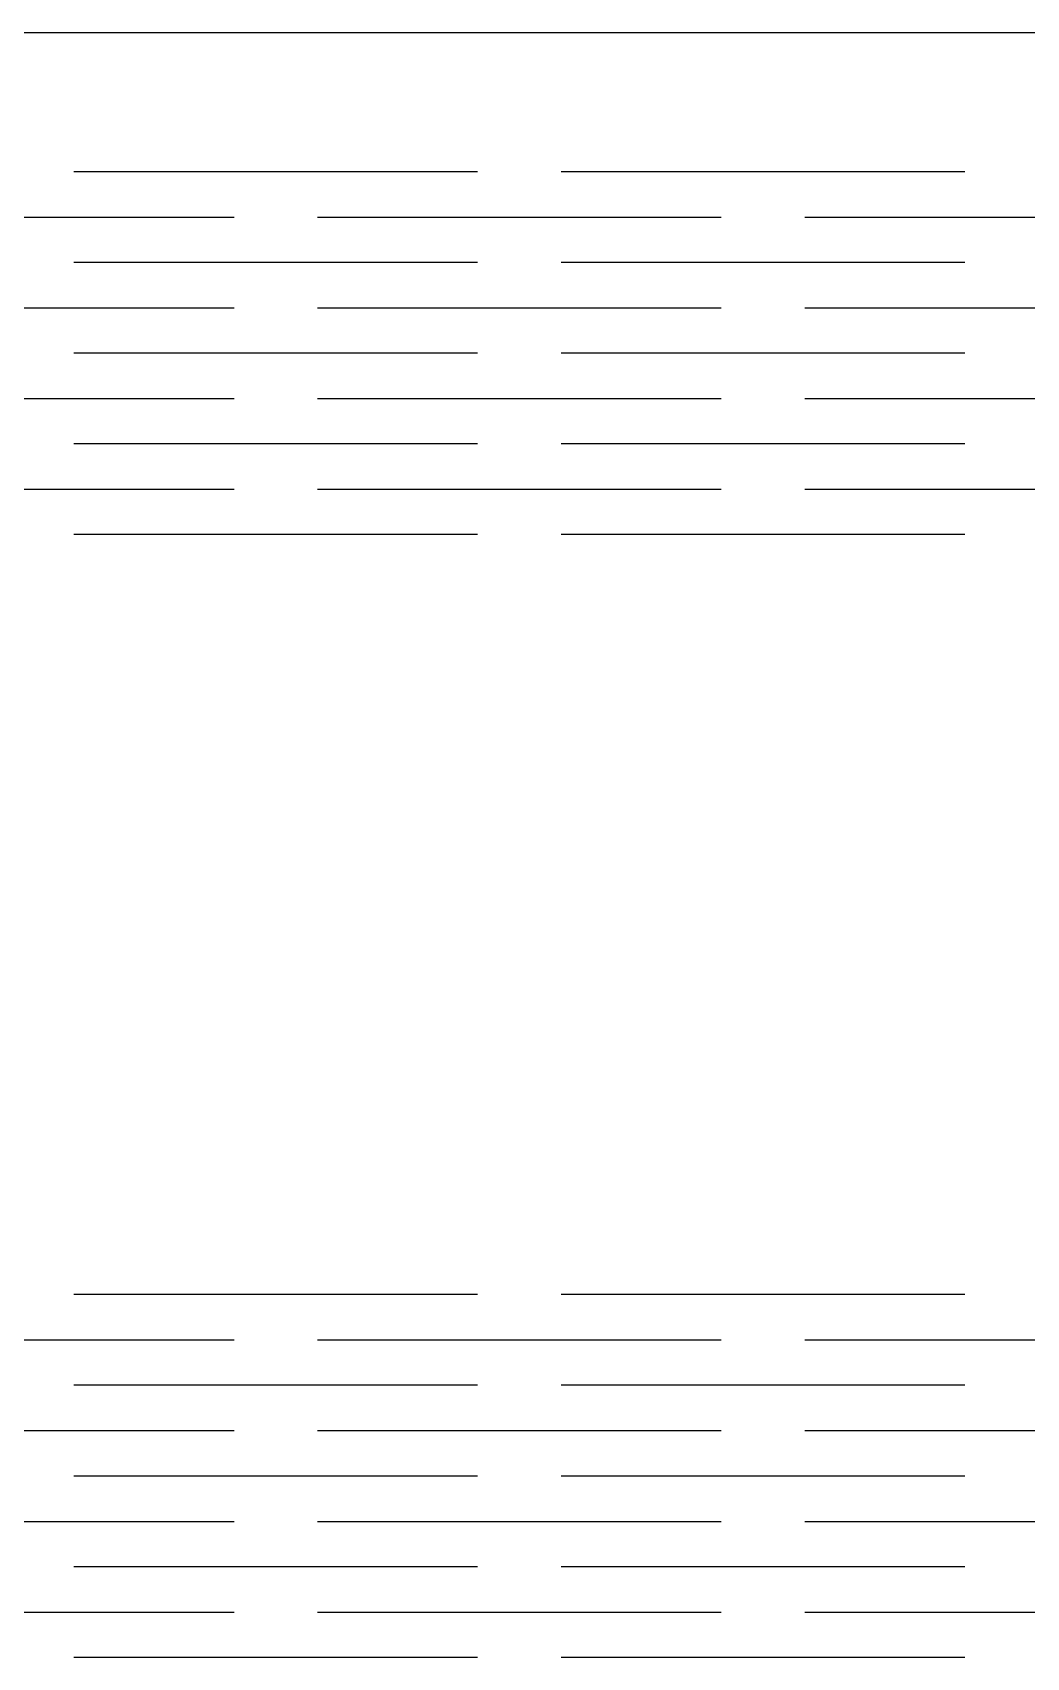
# Model space of a CAD drawing. Header units: millimetres. Extents: x 0 to 607, y 0 to 248.
# Drawn here: x 218.8 to 254.5, y 189.2 to 247.5 of the extents above; entities that cross this region are included whole.
import ezdxf

# ---------------------------------------------------------------- set-up
doc = ezdxf.new("R2010")
doc.units = ezdxf.units.MM
doc.layers.add('M - TALL', color=1, linetype='Continuous')
doc.layers.add('M - TALL EXTERIOR', color=3, linetype='Continuous')

msp = doc.modelspace()

# ---------------------------------------------------------------- linework, layer by layer
at = {"layer": 'M - TALL'}
for p, q in [((234.75, 242.526), (220.25, 242.526)), ((252.25, 242.526), (237.75, 242.526)), ((211.5, 240.896), (226, 240.896)), ((229, 240.896), (243.5, 240.896)), ((246.5, 240.896), (261, 240.896)), ((234.75, 239.266), (220.25, 239.266)), ((252.25, 239.266), (237.75, 239.266)), ((211.5, 237.636), (226, 237.636)), ((229, 237.636), (243.5, 237.636)), ((246.5, 237.636), (261, 237.636)), ((234.75, 236.007), (220.25, 236.007)), ((252.25, 236.007), (237.75, 236.007)), ((211.5, 234.377), (226, 234.377)), ((229, 234.377), (243.5, 234.377)), ((246.5, 234.377), (261, 234.377)), ((234.75, 232.747), (220.25, 232.747)), ((252.25, 232.747), (237.75, 232.747)), ((211.5, 231.118), (226, 231.118)), ((229, 231.118), (243.5, 231.118)), ((246.5, 231.118), (261, 231.118)), ((234.75, 229.488), (220.25, 229.488)), ((252.25, 229.488), (237.75, 229.488)), ((234.75, 202.188), (220.25, 202.188)), ((252.25, 202.188), (237.75, 202.188)), ((211.5, 200.558), (226, 200.558)), ((229, 200.558), (243.5, 200.558)), ((246.5, 200.558), (261, 200.558)), ((234.75, 198.929), (220.25, 198.929)), ((252.25, 198.929), (237.75, 198.929)), ((211.5, 197.299), (226, 197.299)), ((229, 197.299), (243.5, 197.299)), ((246.5, 197.299), (261, 197.299)), ((234.75, 195.669), (220.25, 195.669)), ((252.25, 195.669), (237.75, 195.669)), ((211.5, 194.039), (226, 194.039)), ((229, 194.039), (243.5, 194.039)), ((246.5, 194.039), (261, 194.039)), ((234.75, 192.41), (220.25, 192.41)), ((252.25, 192.41), (237.75, 192.41)), ((211.5, 190.78), (226, 190.78)), ((229, 190.78), (243.5, 190.78)), ((246.5, 190.78), (261, 190.78)), ((234.75, 189.15), (220.25, 189.15)), ((252.25, 189.15), (237.75, 189.15))]:
    msp.add_line(p, q, dxfattribs=at)
at = {"layer": 'M - TALL EXTERIOR'}
msp.add_line((8.75, 247.526), (297.5, 247.526), dxfattribs=at)

doc.saveas('drawing.dxf')
